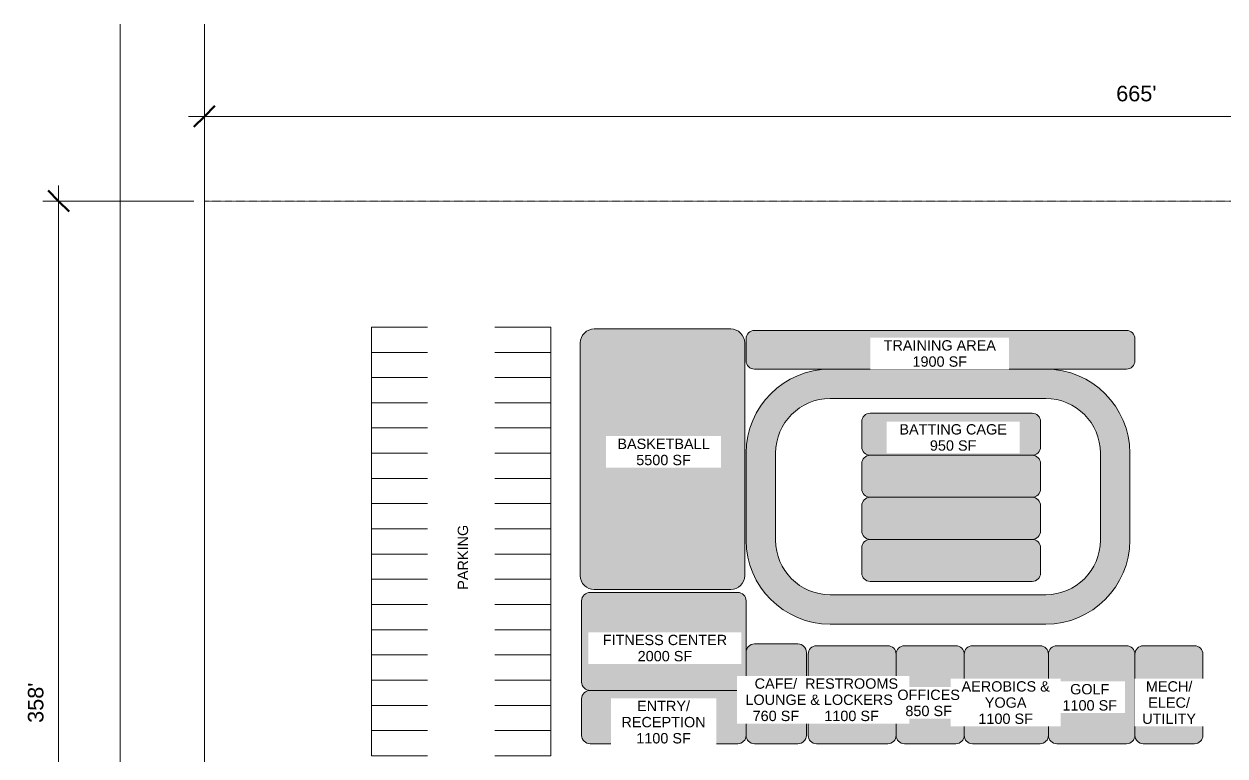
# Model space of a CAD drawing. Header units: inches. Extents: x -7427 to 42674, y -36022 to 16764.
# Drawn here: x -3704 to 1438, y -21847 to -18712 of the extents above; entities that cross this region are included whole.
import ezdxf

# ---------------------------------------------------------------- set-up
doc = ezdxf.new("R2010")
doc.units = ezdxf.units.IN
doc.header["$MEASUREMENT"] = 0
doc.linetypes.add('Hidden 1_8_', pattern=[0.1875, 0.125, -0.0625])
for name, color, linetype, lineweight in [('A-ANNO-DIMS', 211, 'Continuous', 9), ('A-ANNO-DIMS-720', 211, 'Continuous', 9), ('A-DETL-GENF', 92, 'Continuous', 9), ('A-DETL-HDLN', 90, 'Hidden 1_8_', 9), ('A-DETL-MEDM', 33, 'Continuous', 9), ('A-DETL-WIDE', 214, 'Continuous', 15), ('G-ANNO-TEXT', 231, 'Continuous', 9), ('L-SITE', 91, 'Continuous', 9)]:
    doc.layers.add(name, color=color, linetype=linetype, lineweight=lineweight)
doc.styles.add('Arial', font='arial.ttf', dxfattribs={"height": 44.258982})
doc.styles.add('Arial_2', font='arial.ttf', dxfattribs={"height": 66.388473})
doc.dimstyles.new('Linear_-_3_32__Arial', dxfattribs={"dimscale": 12, "dimtxt": 67.5, "dimasz": 7.5, "dimexe": 5.625, "dimexo": 3.75, "dimgap": 3.75, "dimtad": 1, "dimdec": 0, "dimrnd": 12, "dimzin": 1, "dimdsep": 46, "dimlunit": 4, "dimtxsty": 'Arial_2', "dimblk1": 'OBLIQUE', "dimblk2": 'OBLIQUE', "dimsah": 1, "dimcen": 0.09, "dimdle": 5.625, "dimazin": 0, "dimtfac": 1, "dimtdec": 4, "dimtix": 1, "dimtmove": 0, "dimatfit": 3, "dimfxl": 0, "dimtvp": 1, "dimfrac": 2, "dimtolj": 1, "dimtzin": 0, "dimarcsym": 0})

# ---------------------------------------------------------------- blocks, each defined once
blk = doc.blocks.new('Parking_Stall_Multiple - Parking_Stall_Multiple-251897-Level 1')
at = {"layer": 'L-SITE'}
for p, q in [((0, 1728), (0, 1836)), ((0, 1836), (240, 1836)), ((0, 1728), (240, 1728)), ((0, 1620), (0, 1728)), ((0, 1728), (240, 1728)), ((0, 1620), (240, 1620)), ((0, 1512), (0, 1620)), ((0, 1620), (240, 1620)), ((0, 1512), (240, 1512)), ((0, 1404), (0, 1512)), ((0, 1512), (240, 1512)), ((0, 1404), (240, 1404)), ((0, 1296), (0, 1404)), ((0, 1404), (240, 1404)), ((0, 1296), (240, 1296)), ((0, 1188), (0, 1296)), ((0, 1296), (240, 1296)), ((0, 1188), (240, 1188)), ((0, 1080), (0, 1188)), ((0, 1188), (240, 1188)), ((0, 1080), (240, 1080)), ((0, 972), (0, 1080)), ((0, 1080), (240, 1080)), ((0, 972), (240, 972)), ((0, 864), (0, 972)), ((0, 972), (240, 972)), ((0, 864), (240, 864)), ((0, 756), (0, 864)), ((0, 864), (240, 864)), ((0, 756), (240, 756)), ((0, 648), (0, 756)), ((0, 756), (240, 756)), ((0, 648), (240, 648)), ((0, 540), (0, 648)), ((0, 648), (240, 648)), ((0, 540), (240, 540)), ((0, 432), (0, 540)), ((0, 540), (240, 540)), ((0, 432), (240, 432)), ((0, 324), (0, 432)), ((0, 432), (240, 432)), ((0, 324), (240, 324)), ((0, 216), (0, 324)), ((0, 324), (240, 324)), ((0, 216), (240, 216)), ((0, 108), (0, 216)), ((0, 216), (240, 216)), ((0, 108), (240, 108)), ((0, 0), (0, 108)), ((0, 108), (240, 108)), ((0, 0), (240, 0))]:
    blk.add_line(p, q, dxfattribs=at)
blk = doc.blocks.new('Parking_Stall_Multiple - Parking_Stall_Multiple-251970-Level 1')
at = {"layer": 'L-SITE'}
for p, q in [((0, 0), (0, -108)), ((0, 0), (240, 0)), ((0, -108), (0, -216)), ((0, -108), (240, -108)), ((0, -108), (240, -108)), ((0, -216), (0, -324)), ((0, -216), (240, -216)), ((0, -216), (240, -216)), ((0, -324), (0, -432)), ((0, -324), (240, -324)), ((0, -324), (240, -324)), ((0, -432), (0, -540)), ((0, -432), (240, -432)), ((0, -432), (240, -432)), ((0, -540), (0, -648)), ((0, -540), (240, -540)), ((0, -540), (240, -540)), ((0, -648), (0, -756)), ((0, -648), (240, -648)), ((0, -648), (240, -648)), ((0, -756), (0, -864)), ((0, -756), (240, -756)), ((0, -756), (240, -756)), ((0, -864), (0, -972)), ((0, -864), (240, -864)), ((0, -864), (240, -864)), ((0, -972), (0, -1080)), ((0, -972), (240, -972)), ((0, -972), (240, -972)), ((0, -1080), (0, -1188)), ((0, -1080), (240, -1080)), ((0, -1080), (240, -1080)), ((0, -1188), (0, -1296)), ((0, -1188), (240, -1188)), ((0, -1188), (240, -1188)), ((0, -1296), (0, -1404)), ((0, -1296), (240, -1296)), ((0, -1296), (240, -1296)), ((0, -1404), (0, -1512)), ((0, -1404), (240, -1404)), ((0, -1404), (240, -1404)), ((0, -1512), (0, -1620)), ((0, -1512), (240, -1512)), ((0, -1512), (240, -1512)), ((0, -1620), (0, -1728)), ((0, -1620), (240, -1620)), ((0, -1620), (240, -1620)), ((0, -1728), (0, -1836)), ((0, -1728), (240, -1728)), ((0, -1728), (240, -1728)), ((0, -1836), (240, -1836))]:
    blk.add_line(p, q, dxfattribs=at)
blk = doc.blocks.new('DIMBLOCK53-Level 1')
at = {"layer": 'A-ANNO-DIMS-720'}
for p, q in [((-2931.6, -19425.1), (-2931.6, -19039.9)), ((5046.1, -19425.1), (5046.1, -19039.9)), ((-2999.1, -19107.4), (5113.6, -19107.4)), ((-2931.6, -19107.4), (-2931.6, -19425.1)), ((5046.1, -19107.4), (5046.1, -19425.1))]:
    blk.add_line(p, q, dxfattribs=at)
at = {"layer": 'A-ANNO-DIMS-720', "lineweight": 50}
for p, q in [((-2931.6, -19107.4), (-2886.6, -19062.4)), ((5046.1, -19107.4), (5091.1, -19062.4)), ((-2931.6, -19107.4), (-2976.6, -19152.4)), ((5046.1, -19107.4), (5001.1, -19152.4))]:
    blk.add_line(p, q, dxfattribs=at)
at = {"layer": 'A-ANNO-DIMS-720', "color": 0, "insert": (972.1, -18976.3), "char_height": 66.39, "width": 204.369, "attachment_point": 1, "line_spacing_factor": 0.938532, "style": 'Arial_2', "bg_fill": 3, "box_fill_scale": 1.25, "bg_fill_color": 0, "bg_fill_transparency": 0}
blk.add_mtext("665'", dxfattribs=at)
blk = doc.blocks.new('_Oblique')
at = {"color": 0, "linetype": 'ByBlock', "lineweight": -2}
blk.add_line((-0.5, -0.5), (0.5, 0.5), dxfattribs=at)
blk = doc.blocks.new('DIMBLOCK54-Level 1')
at = {"layer": 'A-ANNO-DIMS-720', "lineweight": 50}
for p, q in [((-3556, -19470.1), (-3601, -19425.1)), ((-3556, -19470.1), (-3511, -19515.1)), ((-3556, -23769.7), (-3601, -23724.7)), ((-3556, -23769.7), (-3511, -23814.7))]:
    blk.add_line(p, q, dxfattribs=at)
at = {"layer": 'A-ANNO-DIMS-720'}
for p, q in [((-3556, -19402.6), (-3556, -23837.2)), ((-2976.6, -19470.1), (-3623.5, -19470.1)), ((-3556, -19470.1), (-2976.6, -19470.1)), ((-2976.6, -23769.7), (-3623.5, -23769.7)), ((-3556, -23769.7), (-2976.6, -23769.7))]:
    blk.add_line(p, q, dxfattribs=at)
at = {"layer": 'A-ANNO-DIMS-720', "color": 0, "insert": (-3687.1, -21705), "char_height": 66.39, "width": 204.369, "attachment_point": 1, "rotation": 90, "line_spacing_factor": 0.938532, "style": 'Arial_2', "bg_fill": 3, "box_fill_scale": 1.25, "bg_fill_color": 0, "bg_fill_transparency": 0}
blk.add_mtext("358'", dxfattribs=at)

msp = doc.modelspace()

# ---------------------------------------------------------------- hatches: boundary and pattern name
at = {"layer": 'A-DETL-GENF'}
for color, points in [(253, [(-1262.3, -21134), (-673, -21133.8), (-667.8, -21133.1), (-662.2, -21131.8), (-657.7, -21130.4), (-652.8, -21128.4), (-648.2, -21126), (-643.8, -21123.1), (-639.6, -21120), (-635.8, -21116.4), (-632.2, -21112.6), (-629, -21108.4), (-626.2, -21104), (-623.8, -21099.4), (-621.8, -21094.5), (-620.2, -21089.5), (-619.1, -21084.4), (-618.4, -21079.2), (-618.2, -21074), (-618.4, -20072.4), (-619.1, -20067.2), (-620.2, -20062.1), (-621.8, -20057.1), (-623.8, -20052.3), (-626.2, -20047.6), (-629, -20043.2), (-632.2, -20039.1), (-635.8, -20035.2), (-639.6, -20031.7), (-643.8, -20028.5), (-648.2, -20025.7), (-652.8, -20023.3), (-657.7, -20021.3), (-662.7, -20019.7), (-667.8, -20018.5), (-673, -20017.9), (-678.2, -20017.6), (-1267.5, -20017.9), (-1272.7, -20018.5), (-1277.8, -20019.7), (-1282.8, -20021.3), (-1287.7, -20023.3), (-1292.3, -20025.7), (-1296.7, -20028.5), (-1300.9, -20031.7), (-1304.7, -20035.2), (-1309.3, -20040.4), (-1311.5, -20043.2), (-1314.3, -20047.6), (-1316.7, -20052.3), (-1318.7, -20057.1), (-1320.3, -20062.1), (-1321.4, -20067.2), (-1322.1, -20072.4), (-1322.3, -20077.6), (-1322.1, -21079.2), (-1321.4, -21084.4), (-1320.3, -21089.5), (-1318.7, -21094.5), (-1316.7, -21099.4), (-1314.3, -21104), (-1309.3, -21111.3), (-1308.3, -21112.6), (-1304.7, -21116.4), (-1300.9, -21120), (-1296.7, -21123.1), (-1292.3, -21126), (-1287.7, -21128.4), (-1282.8, -21130.4), (-1277.8, -21131.9), (-1272.7, -21133.1), (-1267.5, -21133.8)]), (253, [(1016.3, -20189.8), (1020.3, -20189.6), (1024.3, -20188.9), (1028.2, -20187.8), (1031.9, -20186.3), (1035.4, -20184.3), (1038.7, -20182), (1041.7, -20179.3), (1044.4, -20176.3), (1046.8, -20173), (1048.7, -20169.4), (1050.3, -20165.7), (1051.4, -20161.8), (1052.1, -20157.9), (1052.3, -20153.8), (1052.1, -20055.8), (1051.4, -20051.8), (1050.3, -20047.9), (1048.7, -20044.2), (1046.8, -20040.7), (1044.4, -20037.4), (1041.7, -20034.4), (1038.7, -20031.7), (1035.4, -20029.3), (1031.9, -20027.4), (1028.2, -20025.8), (1024.3, -20024.7), (1020.3, -20024), (1016.3, -20023.8), (-580.2, -20024), (-584.2, -20024.7), (-588.1, -20025.8), (-591.8, -20027.4), (-595.4, -20029.3), (-598.7, -20031.7), (-601.7, -20034.4), (-604.4, -20037.4), (-606.7, -20040.7), (-608.7, -20044.2), (-610.2, -20047.9), (-611.3, -20051.8), (-612, -20055.8), (-612.2, -20059.8), (-612, -20157.9), (-611.3, -20161.8), (-610.2, -20165.7), (-608.7, -20169.4), (-606.7, -20173), (-604.4, -20176.3), (-601.7, -20179.3), (-598.7, -20182), (-595.4, -20184.3), (-591.8, -20186.3), (-588.1, -20187.8), (-584.2, -20188.9), (-580.2, -20189.6), (-576.2, -20189.8), (847.8, -20189.8)]), (253, [(612.5, -20558.7), (616.6, -20558.5), (620.5, -20557.8), (624.4, -20556.7), (628.2, -20555.2), (632.1, -20553), (635, -20550.9), (638.5, -20547.6), (640.7, -20545.2), (643, -20541.9), (645, -20538.4), (646.5, -20534.6), (647.6, -20530.8), (648.3, -20526.8), (648.5, -20522.7), (648.3, -20410.6), (647.6, -20406.6), (646.5, -20402.8), (645, -20399), (643, -20395.5), (640.7, -20392.2), (638, -20389.2), (635, -20386.5), (631.7, -20384.2), (628.2, -20382.2), (624.4, -20380.7), (620.5, -20379.6), (616.6, -20378.9), (612.5, -20378.7), (-85.3, -20378.9), (-89.3, -20379.6), (-93.1, -20380.7), (-96.9, -20382.2), (-100.4, -20384.2), (-103.7, -20386.5), (-106.7, -20389.2), (-109.4, -20392.2), (-111.7, -20395.5), (-113.7, -20399), (-115.2, -20402.8), (-116.3, -20406.6), (-117, -20410.6), (-117.2, -20414.7), (-117, -20526.8), (-116.3, -20530.8), (-115.2, -20534.6), (-113.7, -20538.4), (-111.7, -20541.9), (-109.4, -20545.2), (-106.7, -20548.2), (-103.7, -20550.9), (-100.4, -20553.2), (-96.9, -20555.2), (-93.1, -20556.7), (-89.3, -20557.8), (-85.3, -20558.5), (-81.2, -20558.7), (416.4, -20558.7)]), (253, [(416.4, -20738.8), (616.6, -20738.6), (620.5, -20737.9), (624.4, -20736.8), (628.2, -20735.3), (632.1, -20733), (635, -20731), (638, -20728.3), (640.7, -20725.3), (643, -20722), (645, -20718.5), (646.5, -20714.7), (647.6, -20710.8), (648.3, -20706.9), (648.5, -20702.8), (648.3, -20590.7), (647.6, -20586.7), (646.5, -20582.9), (645, -20579.1), (643, -20575.6), (640.7, -20572.3), (638, -20569.3), (635, -20566.6), (631.7, -20564.3), (628.2, -20562.3), (624.4, -20560.8), (620.5, -20559.6), (616.6, -20559), (612.5, -20558.7), (-85.3, -20559), (-89.3, -20559.6), (-93.1, -20560.8), (-96.9, -20562.3), (-100.4, -20564.3), (-103.7, -20566.6), (-106.7, -20569.3), (-109.4, -20572.3), (-111.7, -20575.6), (-113.7, -20579.1), (-115.2, -20582.9), (-116.3, -20586.7), (-117, -20590.7), (-117.2, -20594.7), (-117, -20706.9), (-116.3, -20710.8), (-115.2, -20714.7), (-113.7, -20718.5), (-111.7, -20722), (-109.4, -20725.3), (-106.7, -20728.3), (-103.7, -20731), (-100.4, -20733.3), (-96.9, -20735.3), (-93.1, -20736.8), (-89.3, -20737.9), (-85.3, -20738.6), (-81.2, -20738.8), (-15, -20738.8)]), (253, [(416.4, -20918.9), (616.6, -20918.7), (620.5, -20918), (624.4, -20916.9), (628.2, -20915.4), (631.7, -20913.4), (635, -20911.1), (638, -20908.4), (640.7, -20905.4), (643, -20902.1), (645, -20898.5), (646.5, -20894.8), (647.6, -20890.9), (648.3, -20886.9), (648.5, -20882.9), (648.3, -20770.8), (647.6, -20766.8), (646.5, -20762.9), (645, -20759.2), (643, -20755.7), (640.7, -20752.4), (638, -20749.4), (635, -20746.7), (631.7, -20744.3), (628.2, -20742.4), (624.4, -20740.9), (620.5, -20739.7), (616.6, -20739.1), (612.5, -20738.8), (-85.3, -20739.1), (-89.3, -20739.7), (-93.1, -20740.9), (-96.9, -20742.4), (-100.4, -20744.3), (-103.7, -20746.7), (-106.7, -20749.4), (-109.4, -20752.4), (-111.7, -20755.7), (-113.7, -20759.2), (-115.2, -20762.9), (-116.3, -20766.8), (-117, -20770.8), (-117.2, -20774.8), (-117, -20886.9), (-116.3, -20890.9), (-115.2, -20894.8), (-113.7, -20898.5), (-111.7, -20902.1), (-109.4, -20905.4), (-106.7, -20908.4), (-103.7, -20911.1), (-100.4, -20913.4), (-96.9, -20915.4), (-93.1, -20916.9), (-89.3, -20918), (-85.3, -20918.7), (-81.2, -20918.9), (-15, -20918.9)]), (253, [(416.4, -21099), (616.6, -21098.8), (620.5, -21098.1), (624.4, -21097), (628.2, -21095.4), (632.1, -21093.2), (635, -21091.1), (638, -21088.5), (640.7, -21085.4), (643, -21082.2), (645, -21078.6), (646.5, -21074.9), (647.6, -21071), (648.3, -21067), (648.5, -21063), (648.3, -20950.9), (647.6, -20946.9), (646.5, -20943), (645, -20939.3), (643, -20935.8), (640.7, -20932.5), (638, -20929.5), (635, -20926.8), (631.7, -20924.4), (628.2, -20922.5), (624.4, -20920.9), (620.5, -20919.8), (616.6, -20919.1), (612.5, -20918.9), (-85.3, -20919.1), (-89.3, -20919.8), (-93.1, -20920.9), (-96.9, -20922.5), (-100.4, -20924.4), (-103.7, -20926.8), (-106.7, -20929.5), (-109.4, -20932.5), (-111.7, -20935.8), (-113.7, -20939.3), (-115.2, -20943), (-116.3, -20946.9), (-117, -20950.9), (-117.2, -20954.9), (-117, -21067), (-116.3, -21071), (-115.2, -21074.9), (-113.7, -21078.6), (-111.7, -21082.2), (-109.4, -21085.4), (-106.7, -21088.5), (-103.7, -21091.1), (-100.4, -21093.5), (-96.9, -21095.4), (-93.1, -21097), (-89.3, -21098.1), (-85.3, -21098.8), (-81.2, -21099), (-15, -21099)]), (253, [(-877.9, -21566.1), (-644.2, -21565.8), (-640.2, -21565.2), (-636.3, -21564.1), (-632.6, -21562.5), (-629.1, -21560.6), (-625.8, -21558.2), (-622.8, -21555.5), (-620.1, -21552.5), (-617.7, -21549.2), (-615.8, -21545.7), (-614.2, -21542), (-613.1, -21538.1), (-612.4, -21534.1), (-612.2, -21530.1), (-612.4, -21177.9), (-613.1, -21173.9), (-614.2, -21170.1), (-615.8, -21166.3), (-617.7, -21162.8), (-620.1, -21159.5), (-622.8, -21156.5), (-625.8, -21153.8), (-629.1, -21151.5), (-632.6, -21149.5), (-636.3, -21148), (-640.2, -21146.8), (-644.2, -21146.2), (-648.2, -21145.9), (-1284.4, -21146.2), (-1288.4, -21146.8), (-1292.2, -21148), (-1296, -21149.5), (-1299.5, -21151.5), (-1302.8, -21153.8), (-1305.8, -21156.5), (-1309.3, -21160.6), (-1310.8, -21162.8), (-1312.8, -21166.3), (-1314.3, -21170.1), (-1315.4, -21173.9), (-1316.1, -21177.9), (-1316.3, -21181.9), (-1316.1, -21534.1), (-1315.4, -21538.1), (-1314.3, -21542), (-1312.8, -21545.7), (-1309.3, -21551.4), (-1308.5, -21552.5), (-1305.8, -21555.5), (-1302.8, -21558.2), (-1299.5, -21560.6), (-1296, -21562.5), (-1292.2, -21564.1), (-1288.4, -21565.2), (-1284.4, -21565.8), (-1280.3, -21566.1)]), (153, [(-390.2, -21794.5), (-386.2, -21794.3), (-382.2, -21793.6), (-378.3, -21792.5), (-374.6, -21790.9), (-371.1, -21789), (-367.8, -21786.6), (-364.8, -21783.9), (-362.1, -21780.9), (-359.7, -21777.6), (-357.8, -21774.1), (-356.2, -21770.4), (-355.1, -21766.5), (-354.4, -21762.5), (-354.2, -21758.5), (-354.4, -21399), (-355.1, -21395), (-356.2, -21391.2), (-357.8, -21387.4), (-359.7, -21383.9), (-362.1, -21380.6), (-364.8, -21377.6), (-367.8, -21374.9), (-371.1, -21372.6), (-374.6, -21370.6), (-378.3, -21369.1), (-382.2, -21368), (-386.2, -21367.3), (-390.2, -21367), (-580.2, -21367.3), (-584.2, -21368), (-588.1, -21369.1), (-591.8, -21370.6), (-595.4, -21372.6), (-598.7, -21374.9), (-601.7, -21377.6), (-604.4, -21380.6), (-606.7, -21383.9), (-608.7, -21387.4), (-610.2, -21391.2), (-611.3, -21395), (-612, -21399), (-612.2, -21403), (-612, -21762.5), (-611.3, -21766.5), (-610.2, -21770.4), (-608.7, -21774.1), (-606.7, -21777.6), (-604.4, -21780.9), (-601.7, -21783.9), (-598.7, -21786.6), (-595.4, -21789), (-591.8, -21790.9), (-588.1, -21792.5), (-584.2, -21793.6), (-580.2, -21794.3), (-576.2, -21794.5), (-446.5, -21794.5)]), (31, [(-6, -21794.5), (-1.9, -21794.3), (2, -21793.6), (5.9, -21792.5), (9.6, -21790.9), (13.2, -21789), (16.5, -21786.6), (19.5, -21783.9), (22.2, -21780.9), (24.5, -21777.6), (26.5, -21774.1), (28, -21770.4), (29.1, -21766.5), (29.8, -21762.5), (30, -21758.5), (29.8, -21406.3), (29.1, -21402.3), (28, -21398.5), (26.5, -21394.7), (24.5, -21391.2), (22.2, -21387.9), (19.5, -21384.9), (16.5, -21382.2), (13.2, -21379.9), (9.6, -21377.9), (5.9, -21376.4), (2, -21375.3), (-1.9, -21374.6), (-6, -21374.4), (-314.6, -21374.6), (-318.6, -21375.3), (-322.5, -21376.4), (-326.2, -21377.9), (-329.7, -21379.9), (-333, -21382.2), (-336, -21384.9), (-338.7, -21387.9), (-341.1, -21391.2), (-343, -21394.7), (-344.6, -21398.5), (-345.7, -21402.3), (-346.3, -21406.3), (-346.6, -21410.4), (-346.3, -21762.5), (-345.7, -21766.5), (-344.6, -21770.4), (-343, -21774.1), (-341.1, -21777.6), (-338.7, -21780.9), (-336, -21783.9), (-333, -21786.6), (-329.7, -21789), (-326.2, -21790.9), (-322.5, -21792.5), (-318.6, -21793.6), (-314.6, -21794.3), (-310.6, -21794.5), (-15, -21794.5)]), (253, [(66, -21794.5), (289.4, -21794.3), (293.4, -21793.6), (297.2, -21792.5), (301, -21790.9), (304.5, -21789), (307.8, -21786.6), (310.8, -21783.9), (313.5, -21780.9), (315.8, -21777.6), (317.8, -21774.1), (319.3, -21770.4), (320.4, -21766.5), (321.1, -21762.5), (321.3, -21758.5), (321.1, -21406.3), (320.4, -21402.3), (319.3, -21398.5), (317.8, -21394.7), (315.8, -21391.2), (313.5, -21387.9), (310.8, -21384.9), (307.8, -21382.2), (304.5, -21379.9), (301, -21377.9), (297.2, -21376.4), (293.4, -21375.3), (289.4, -21374.6), (285.3, -21374.4), (62, -21374.6), (58, -21375.3), (54.1, -21376.4), (50.4, -21377.9), (46.9, -21379.9), (43.6, -21382.2), (40.6, -21384.9), (37.9, -21387.9), (35.5, -21391.2), (33.6, -21394.7), (32, -21398.5), (30.9, -21402.3), (30.3, -21406.3), (30, -21410.4), (30.3, -21762.5), (30.9, -21766.5), (32, -21770.4), (33.6, -21774.1), (35.5, -21777.6), (37.9, -21780.9), (40.6, -21783.9), (43.6, -21786.6), (46.9, -21789), (50.4, -21790.9), (54.1, -21792.5), (58, -21793.6), (62, -21794.3)]), (253, [(646.1, -21794.5), (650.1, -21794.3), (654.1, -21793.6), (658, -21792.5), (661.7, -21790.9), (665.2, -21789), (668.5, -21786.6), (671.5, -21783.9), (674.2, -21780.9), (676.6, -21777.6), (678.5, -21774.1), (680.1, -21770.4), (681.2, -21766.5), (681.9, -21762.5), (682.1, -21758.5), (681.9, -21406.3), (681.2, -21402.3), (680.1, -21398.5), (678.5, -21394.7), (676.6, -21391.2), (674.2, -21387.9), (671.5, -21384.9), (668.5, -21382.2), (665.2, -21379.9), (661.7, -21377.9), (658, -21376.4), (654.1, -21375.3), (650.1, -21374.6), (646.1, -21374.4), (353.3, -21374.6), (349.3, -21375.3), (345.5, -21376.4), (341.7, -21377.9), (338.2, -21379.9), (334.9, -21382.2), (331.9, -21384.9), (329.2, -21387.9), (326.9, -21391.2), (324.9, -21394.7), (323.4, -21398.5), (322.2, -21402.3), (321.6, -21406.3), (321.3, -21410.4), (321.6, -21762.5), (322.2, -21766.5), (323.4, -21770.4), (324.9, -21774.1), (326.9, -21777.6), (329.2, -21780.9), (331.9, -21783.9), (334.9, -21786.6), (338.2, -21789), (341.7, -21790.9), (345.5, -21792.5), (349.3, -21793.6), (353.3, -21794.3), (357.3, -21794.5), (416.4, -21794.5)]), (253, [(1016.3, -21794.5), (1020.3, -21794.3), (1024.3, -21793.6), (1028.2, -21792.5), (1031.9, -21790.9), (1035.4, -21789), (1038.7, -21786.6), (1041.7, -21783.9), (1044.4, -21780.9), (1046.8, -21777.6), (1048.7, -21774.1), (1050.3, -21770.4), (1051.4, -21766.5), (1052.1, -21762.5), (1052.3, -21758.5), (1052.1, -21406.3), (1051.4, -21402.3), (1050.3, -21398.5), (1048.7, -21394.7), (1046.8, -21391.2), (1044.4, -21387.9), (1041.7, -21384.9), (1038.7, -21382.2), (1035.4, -21379.9), (1031.9, -21377.9), (1028.2, -21376.4), (1024.3, -21375.3), (1020.3, -21374.6), (1016.3, -21374.4), (714.1, -21374.6), (710.1, -21375.3), (706.2, -21376.4), (702.5, -21377.9), (698.9, -21379.9), (695.6, -21382.2), (692.6, -21384.9), (689.9, -21387.9), (687.6, -21391.2), (685.7, -21394.7), (684.1, -21398.5), (683, -21402.3), (682.3, -21406.3), (682.1, -21410.4), (682.3, -21762.5), (683, -21766.5), (684.1, -21770.4), (685.7, -21774.1), (687.6, -21777.6), (689.9, -21780.9), (692.6, -21783.9), (695.6, -21786.6), (698.9, -21789), (702.5, -21790.9), (706.2, -21792.5), (710.1, -21793.6), (714.1, -21794.3), (718.1, -21794.5), (847.8, -21794.5)]), (8, [(1088.3, -21794.5), (1311.6, -21794.3), (1315.6, -21793.6), (1319.5, -21792.5), (1323.2, -21790.9), (1326.8, -21789), (1330.1, -21786.6), (1333.1, -21783.9), (1335.8, -21780.9), (1338.1, -21777.6), (1340, -21774.1), (1341.6, -21770.4), (1342.7, -21766.5), (1343.4, -21762.5), (1343.6, -21758.5), (1343.4, -21406.3), (1342.7, -21402.3), (1341.6, -21398.5), (1340, -21394.7), (1338.1, -21391.2), (1335.8, -21387.9), (1333.1, -21384.9), (1330.1, -21382.2), (1326.8, -21379.9), (1323.2, -21377.9), (1319.5, -21376.4), (1315.6, -21375.3), (1311.6, -21374.6), (1307.6, -21374.4), (1084.3, -21374.6), (1080.3, -21375.3), (1076.4, -21376.4), (1072.7, -21377.9), (1069.1, -21379.9), (1065.8, -21382.2), (1062.8, -21384.9), (1060.1, -21387.9), (1057.8, -21391.2), (1055.9, -21394.7), (1054.3, -21398.5), (1053.2, -21402.3), (1052.5, -21406.3), (1052.3, -21410.4), (1052.5, -21762.5), (1053.2, -21766.5), (1054.3, -21770.4), (1055.9, -21774.1), (1057.8, -21777.6), (1060.1, -21780.9), (1063.5, -21784.5), (1065.8, -21786.6), (1069.1, -21789), (1072.7, -21790.9), (1076.4, -21792.5), (1080.3, -21793.6), (1084.3, -21794.3)]), (153, [(-648.2, -21794.5), (-644.2, -21794.3), (-640.2, -21793.6), (-636.3, -21792.5), (-632.6, -21790.9), (-629.1, -21789), (-625.8, -21786.6), (-622.8, -21783.9), (-620.1, -21780.9), (-617.7, -21777.6), (-615.8, -21774.1), (-614.2, -21770.4), (-613.1, -21766.5), (-612.4, -21762.5), (-612.2, -21758.5), (-612.4, -21598), (-613.1, -21594.1), (-614.2, -21590.2), (-615.8, -21586.5), (-617.7, -21582.9), (-620.1, -21579.6), (-622.8, -21576.6), (-625.8, -21573.9), (-629.1, -21571.6), (-632.6, -21569.6), (-636.3, -21568.1), (-640.2, -21567), (-644.2, -21566.3), (-648.2, -21566.1), (-1284.4, -21566.3), (-1288.4, -21567), (-1292.2, -21568.1), (-1296, -21569.6), (-1299.5, -21571.6), (-1302.8, -21573.9), (-1305.8, -21576.6), (-1309.3, -21580.7), (-1310.8, -21582.9), (-1312.8, -21586.5), (-1314.3, -21590.2), (-1315.4, -21594.1), (-1316.1, -21598), (-1316.3, -21602.1), (-1316.1, -21762.5), (-1315.4, -21766.5), (-1314.3, -21770.4), (-1312.8, -21774.1), (-1309.3, -21779.8), (-1308.5, -21780.9), (-1305.8, -21783.9), (-1302.8, -21786.6), (-1299.5, -21789), (-1296, -21790.9), (-1292.2, -21792.5), (-1288.4, -21793.6), (-1284.4, -21794.3), (-1280.3, -21794.5), (-877.9, -21794.5)])]:
    msp.add_hatch(color=color, dxfattribs=at).paths.add_polyline_path(points, flags=0)
h = msp.add_hatch(color=253, dxfattribs=at)
h.paths.add_polyline_path([(670.3, -21282.1), (683.5, -21281.8), (696.6, -21281.1), (709.7, -21279.9), (722.7, -21278.2), (735.7, -21276.1), (748.6, -21273.5), (761.4, -21270.4), (774, -21266.8), (786.6, -21262.8), (798.9, -21258.3), (811.1, -21253.4), (823.1, -21248), (834.9, -21242.2), (847.8, -21235.3), (859, -21228.6), (868.9, -21222.3), (879.8, -21214.9), (890.3, -21207), (900.6, -21198.8), (910.5, -21190.2), (920.2, -21181.2), (929.5, -21171.9), (938.4, -21162.3), (947, -21152.4), (955.3, -21142.1), (963.1, -21131.5), (970.6, -21120.7), (977.6, -21109.6), (984.3, -21098.3), (990.5, -21086.7), (996.3, -21074.9), (1001.6, -21062.9), (1006.6, -21050.7), (1011, -21038.3), (1015, -21025.8), (1018.6, -21013.1), (1021.7, -21000.3), (1024.3, -20987.5), (1026.5, -20974.5), (1028.2, -20961.4), (1029.4, -20948.4), (1030.1, -20935.2), (1030.3, -20922.1), (1030.1, -20536.7), (1029.4, -20523.5), (1028.2, -20510.5), (1026.5, -20497.4), (1024.3, -20484.4), (1021.7, -20471.6), (1018.6, -20458.8), (1015, -20446.1), (1011, -20433.6), (1006.6, -20421.2), (1001.6, -20409), (996.3, -20397), (990.5, -20385.2), (984.3, -20373.6), (977.6, -20362.3), (970.6, -20351.2), (963.1, -20340.4), (955.3, -20329.8), (947, -20319.5), (938.4, -20309.6), (929.5, -20300), (920.2, -20290.7), (910.5, -20281.7), (900.6, -20273.1), (890.3, -20264.9), (879.8, -20257), (868.9, -20249.6), (857.9, -20242.5), (846.5, -20235.9), (834.9, -20229.7), (823.1, -20223.9), (811.1, -20218.5), (798.9, -20213.6), (786.6, -20209.1), (774, -20205.1), (761.4, -20201.5), (748.6, -20198.4), (735.7, -20195.8), (722.7, -20193.7), (709.7, -20192), (696.6, -20190.8), (683.5, -20190.1), (670.3, -20189.8), (-265.4, -20190.1), (-278.5, -20190.8), (-291.6, -20192), (-304.6, -20193.7), (-317.6, -20195.8), (-330.5, -20198.4), (-343.3, -20201.5), (-355.9, -20205.1), (-368.5, -20209.1), (-380.8, -20213.6), (-393, -20218.5), (-405, -20223.9), (-416.8, -20229.7), (-428.4, -20235.9), (-446.5, -20246.8), (-450.9, -20249.6), (-461.7, -20257), (-472.2, -20264.9), (-482.5, -20273.1), (-492.5, -20281.7), (-502.1, -20290.7), (-511.4, -20300), (-520.3, -20309.6), (-529.8, -20320.6), (-537.2, -20329.8), (-545, -20340.4), (-552.5, -20351.2), (-559.5, -20362.3), (-566.2, -20373.6), (-572.4, -20385.2), (-578.2, -20397), (-583.5, -20409), (-588.5, -20421.2), (-592.9, -20433.6), (-597, -20446.1), (-600.5, -20458.8), (-603.6, -20471.6), (-606.2, -20484.4), (-608.4, -20497.4), (-610.1, -20510.5), (-611.3, -20523.5), (-612, -20536.7), (-612.2, -20549.8), (-612, -20935.2), (-611.3, -20948.4), (-610.1, -20961.4), (-608.4, -20974.5), (-606.2, -20987.5), (-603.3, -21001.6), (-600.5, -21013.1), (-597, -21025.8), (-592.9, -21038.3), (-588.5, -21050.7), (-583.5, -21062.9), (-578.2, -21074.9), (-572.4, -21086.7), (-566.2, -21098.3), (-559.5, -21109.6), (-552.5, -21120.7), (-545, -21131.5), (-537.2, -21142.1), (-528.9, -21152.4), (-520.3, -21162.3), (-511.4, -21171.9), (-502.1, -21181.2), (-492.5, -21190.2), (-482.5, -21198.8), (-472.2, -21207), (-461.7, -21214.9), (-446.5, -21225.1), (-439.8, -21229.4), (-428.4, -21236), (-416.8, -21242.2), (-405, -21248), (-393, -21253.4), (-380.8, -21258.3), (-368.5, -21262.8), (-355.9, -21266.8), (-343.3, -21270.4), (-330.5, -21273.5), (-317.6, -21276.1), (-304.6, -21278.2), (-291.6, -21279.9), (-278.5, -21281.1), (-265.4, -21281.8), (-252.2, -21282.1), (632.1, -21282.1)], flags=0)
h.paths.add_polyline_path([(416.4, -21156.1), (-263, -21155.8), (-273.8, -21155.1), (-284.5, -21153.8), (-295.2, -21152.1), (-305.8, -21149.9), (-316.3, -21147.1), (-326.6, -21143.9), (-336.7, -21140.3), (-346.7, -21136.1), (-356.5, -21131.5), (-366.1, -21126.5), (-375.4, -21121), (-384.5, -21115.1), (-393.2, -21108.8), (-401.7, -21102.1), (-409.9, -21095), (-417.7, -21087.5), (-425.1, -21079.7), (-432.2, -21071.6), (-439, -21063.1), (-446.5, -21052.5), (-451.2, -21045.3), (-456.6, -21035.9), (-461.7, -21026.4), (-466.3, -21016.6), (-472.2, -21001.6), (-474.1, -20996.4), (-477.3, -20986.1), (-480, -20975.6), (-482.2, -20965.1), (-484, -20954.4), (-485.2, -20943.7), (-486, -20932.9), (-486.2, -20922.1), (-486, -20539), (-485.2, -20528.2), (-484, -20517.5), (-482.2, -20506.8), (-480, -20496.3), (-477.3, -20485.8), (-474.1, -20475.5), (-470.4, -20465.3), (-466.3, -20455.3), (-461.7, -20445.5), (-456.6, -20436), (-451.2, -20426.6), (-445.3, -20417.6), (-439, -20408.8), (-432.2, -20400.3), (-425.1, -20392.2), (-417.7, -20384.4), (-409.9, -20376.9), (-401.7, -20369.8), (-393.2, -20363.1), (-384.5, -20356.8), (-375.4, -20350.9), (-366.1, -20345.4), (-356.5, -20340.4), (-346.7, -20335.8), (-336.7, -20331.6), (-326.6, -20328), (-316.3, -20324.8), (-299, -20320.6), (-295.2, -20319.8), (-284.5, -20318.1), (-273.8, -20316.8), (-263, -20316.1), (-252.2, -20315.8), (681.1, -20316.1), (691.9, -20316.8), (702.6, -20318.1), (717.1, -20320.6), (723.9, -20322), (734.4, -20324.8), (744.7, -20328), (754.8, -20331.6), (764.8, -20335.8), (774.6, -20340.4), (784.2, -20345.4), (793.5, -20350.9), (802.6, -20356.8), (811.3, -20363.1), (819.8, -20369.8), (828, -20376.9), (835.8, -20384.4), (847.8, -20397.4), (850.3, -20400.3), (857, -20408.8), (863.4, -20417.6), (869.3, -20426.6), (874.7, -20436), (879.8, -20445.5), (884.4, -20455.3), (888.5, -20465.3), (892.2, -20475.5), (895.4, -20485.8), (898.1, -20496.3), (900.3, -20506.8), (902.1, -20517.5), (903.3, -20528.2), (904.1, -20539), (904.3, -20549.8), (904.1, -20932.9), (903.3, -20943.7), (902.1, -20954.4), (900.3, -20965.1), (898.1, -20975.6), (895.4, -20986.1), (890.3, -21001.6), (888.5, -21006.6), (884.4, -21016.6), (879.8, -21026.4), (874.7, -21035.9), (869.3, -21045.3), (863.4, -21054.3), (857, -21063.1), (847.8, -21074.5), (843.2, -21079.7), (835.8, -21087.5), (828, -21095), (819.8, -21102.1), (811.3, -21108.8), (802.6, -21115.1), (793.5, -21121), (784.2, -21126.5), (774.6, -21131.5), (764.8, -21136.1), (754.8, -21140.3), (744.7, -21143.9), (734.4, -21147.1), (723.9, -21149.9), (713.3, -21152.1), (702.6, -21153.8), (691.9, -21155.1), (681.1, -21155.8), (670.3, -21156.1), (632.1, -21156.1)], flags=0)

# ---------------------------------------------------------------- linework, layer by layer
at = {"layer": 'A-DETL-HDLN'}
msp.add_line((-2931.6, -19470.1), (5046.1, -19470.1), dxfattribs=at)
at = {"layer": 'A-DETL-MEDM'}
for p, q in [((-3291.6, -26421.8), (-3291.6, -18711.6)), ((-2931.6, -26421.8), (-2931.6, -18711.6))]:
    msp.add_line(p, q, dxfattribs=at)
at = {"layer": 'A-DETL-WIDE'}
for p, q in [((-678.2, -20017.6), (-1262.3, -20017.6)), ((1016.3, -20023.8), (-576.2, -20023.8)), ((-1322.3, -20077.6), (-1322.3, -21074)), ((-618.2, -21074), (-618.2, -20077.6)), ((-612.2, -20059.8), (-612.2, -20153.8)), ((1052.3, -20153.8), (1052.3, -20059.8)), ((-576.2, -20189.8), (1016.3, -20189.8)), ((-252.2, -20315.8), (670.3, -20315.8)), ((612.5, -20378.7), (-81.2, -20378.7)), ((-117.2, -20414.7), (-117.2, -20522.7)), ((648.5, -20522.7), (648.5, -20414.7)), ((-612.2, -20549.8), (-612.2, -20922.1)), ((-486.2, -20922.1), (-486.2, -20549.8)), ((612.5, -20558.7), (-81.2, -20558.7)), ((904.3, -20549.8), (904.3, -20922.1)), ((1030.3, -20922.1), (1030.3, -20549.8)), ((-117.2, -20594.7), (-117.2, -20702.8)), ((648.5, -20702.8), (648.5, -20594.7)), ((612.5, -20738.8), (-81.2, -20738.8)), ((-117.2, -20774.8), (-117.2, -20882.9)), ((648.5, -20882.9), (648.5, -20774.8)), ((612.5, -20918.9), (-81.2, -20918.9)), ((-117.2, -20954.9), (-117.2, -21063)), ((648.5, -21063), (648.5, -20954.9)), ((-81.2, -21099), (612.5, -21099)), ((-1316.3, -21181.9), (-1316.3, -21530.1)), ((-648.2, -21145.9), (-1280.3, -21145.9)), ((-1262.3, -21134), (-678.2, -21134)), ((-612.2, -21403), (-612.2, -21181.9)), ((670.3, -21156.1), (-252.2, -21156.1)), ((-252.2, -21282.1), (670.3, -21282.1)), ((-390.2, -21367), (-576.2, -21367)), ((-6, -21374.4), (-310.6, -21374.4)), ((285.3, -21374.4), (66, -21374.4)), ((646.1, -21374.4), (357.3, -21374.4)), ((1016.3, -21374.4), (718.1, -21374.4)), ((1307.6, -21374.4), (1088.3, -21374.4)), ((-612.2, -21403), (-612.2, -21758.5)), ((-354.2, -21758.5), (-354.2, -21403)), ((-346.6, -21410.4), (-346.6, -21758.5)), ((30, -21410.4), (30, -21758.5)), ((321.3, -21410.4), (321.3, -21758.5)), ((682.1, -21410.4), (682.1, -21758.5)), ((1052.3, -21410.4), (1052.3, -21758.5)), ((1343.6, -21758.5), (1343.6, -21410.4)), ((-648.2, -21566.1), (-1280.3, -21566.1)), ((-1316.3, -21602.1), (-1316.3, -21758.5)), ((-1280.3, -21794.5), (-648.2, -21794.5)), ((-576.2, -21794.5), (-390.2, -21794.5)), ((-310.6, -21794.5), (-6, -21794.5)), ((66, -21794.5), (285.3, -21794.5)), ((357.3, -21794.5), (646.1, -21794.5)), ((718.1, -21794.5), (1016.3, -21794.5)), ((1088.3, -21794.5), (1307.6, -21794.5))]:
    msp.add_line(p, q, dxfattribs=at)
for centre, radius, start, end in [((-1262.3, -20077.6), 60, 90, 180), ((-678.2, -20077.6), 60, 360, 90), ((-576.2, -20059.8), 36, 90, 180), ((1016.3, -20059.8), 36, 0, 90), ((-576.2, -20153.8), 36, 180, 270), ((1016.3, -20153.8), 36, 270, 0), ((-252.2, -20549.8), 360, 90, 180), ((670.3, -20549.8), 360, 360, 90), ((-252.2, -20549.8), 234, 90, 180), ((670.3, -20549.8), 234, 0, 90), ((-81.2, -20414.7), 36, 90, 180), ((612.5, -20414.7), 36, 360, 90), ((-81.2, -20522.7), 36, 180, 270), ((-81.2, -20594.7), 36, 90, 180), ((612.5, -20522.7), 36, 270, 0), ((612.5, -20594.7), 36, 0, 90), ((-81.2, -20702.8), 36, 180, 270), ((612.5, -20702.8), 36, 270, 0), ((-81.2, -20774.8), 36, 90, 180), ((612.5, -20774.8), 36, 360, 90), ((-252.2, -20922.1), 360, 180, 270), ((-252.2, -20922.1), 234, 180, 270), ((-81.2, -20882.9), 36, 180, 270), ((-81.2, -20954.9), 36, 90, 180), ((612.5, -20882.9), 36, 270, 0), ((612.5, -20954.9), 36, 360, 90), ((670.3, -20922.1), 360, 270, 360), ((670.3, -20922.1), 234, 270, 0), ((-1262.3, -21074), 60, 180, 270), ((-678.2, -21074), 60, 270, 0), ((-81.2, -21063), 36, 180, 270), ((612.5, -21063), 36, 270, 0), ((-1280.3, -21181.9), 36, 90, 180), ((-648.2, -21181.9), 36, 0, 90), ((-576.2, -21403), 36, 90, 180), ((-390.2, -21403), 36, 360, 90), ((-310.6, -21410.4), 36, 90, 180), ((-6, -21410.4), 36, 360, 90), ((66, -21410.4), 36, 90, 180), ((285.3, -21410.4), 36, 360, 90), ((357.3, -21410.4), 36, 90, 180), ((646.1, -21410.4), 36, 0, 90), ((718.1, -21410.4), 36, 90, 180), ((1016.3, -21410.4), 36, 0, 90), ((1088.3, -21410.4), 36, 90, 180), ((1307.6, -21410.4), 36, 0, 90), ((-1280.3, -21530.1), 36, 180, 270), ((-648.2, -21530.1), 36, 270, 0), ((-1280.3, -21602.1), 36, 90, 180), ((-648.2, -21602.1), 36, 0, 90), ((-1280.3, -21758.5), 36, 180, 270), ((-648.2, -21758.5), 36, 270, 0), ((-576.2, -21758.5), 36, 180, 270), ((-390.2, -21758.5), 36, 270, 0), ((-310.6, -21758.5), 36, 180, 270), ((-6, -21758.5), 36, 270, 0), ((66, -21758.5), 36, 180, 270), ((285.3, -21758.5), 36, 270, 0), ((357.3, -21758.5), 36, 180, 270), ((646.1, -21758.5), 36, 270, 0), ((718.1, -21758.5), 36, 180, 270), ((1016.3, -21758.5), 36, 270, 0), ((1088.3, -21758.5), 36, 180, 270), ((1307.6, -21758.5), 36, 270, 0)]:
    msp.add_arc(centre, radius, start, end, dxfattribs=at)

# ---------------------------------------------------------------- block references
at = {"layer": 'L-SITE'}
msp.add_blockref('Parking_Stall_Multiple - Parking_Stall_Multiple-251970-Level 1', (-2215.9, -20009.9), dxfattribs=at)
at = {"layer": 'L-SITE', "rotation": 180}
msp.add_blockref('Parking_Stall_Multiple - Parking_Stall_Multiple-251897-Level 1', (-1447.9, -20009.9), dxfattribs=at)

# ---------------------------------------------------------------- texts
at = {"layer": 'G-ANNO-TEXT', "color": 7, "insert": (-1846.9, -20995.7), "char_height": 44.26, "width": 331.02, "attachment_point": 2, "rotation": 90, "line_spacing_factor": 0.938532, "style": 'Arial', "bg_fill": 3, "box_fill_scale": 1.25, "bg_fill_color": 0, "bg_fill_transparency": 0}
msp.add_mtext('PARKING', dxfattribs=at)

# ---------------------------------------------------------------- next in the draw order: texts
at = {"layer": 'G-ANNO-TEXT', "color": 7, "attachment_point": 2, "line_spacing_factor": 0.938532, "style": 'Arial', "bg_fill": 3, "box_fill_scale": 1.25, "bg_fill_color": 0, "bg_fill_transparency": 0}
for s, insert, char_height, width in [('TRAINING AREA\\P1900 SF', (216.8, -20066), 44.259, 571.86), ('BATTING CAGE\\P950 SF', (274.1, -20425.6), 44.259, 547.56), ('BASKETBALL\\P5500 SF', (-965.8, -20487.7), 44.26, 470.88), ('FITNESS CENTER\\P2000 SF', (-959.8, -21327.7), 44.259, 632.88), ('CAFE/\\PLOUNGE\\P760 SF', (-484.8, -21514.6), 44.26, 310.5), ('MECH/\\PELEC/\\PUTILITY\\P', (1198.7, -21526.6), 44.26, 272.7), ('ENTRY/\\PRECEPTION\\P1100 SF', (-965.8, -21610.3), 44.26, 428.76)]:
    msp.add_mtext(s, dxfattribs=dict(at, insert=insert, char_height=char_height, width=width))

# ---------------------------------------------------------------- next in the draw order: dimensions: what is measured, and where the dimension line sits
at = {"layer": 'A-ANNO-DIMS'}
dim = msp.add_linear_dim(base=(5046.1, -19107.4), p1=(-2931.6, -19470.1), p2=(5046.1, -19470.1), dimstyle='Linear_-_3_32__Arial', override={"dimpost": '<>', "dimfxl": 7977.725351}, dxfattribs=at)
dim.commit()
dim.dimension.update_dxf_attribs({"geometry": 'DIMBLOCK53-Level 1', "text_midpoint": (1057.3, -19028.6)})

# ---------------------------------------------------------------- next in the draw order: texts
at = {"layer": 'G-ANNO-TEXT', "color": 7, "insert": (-160.8, -21514.6), "char_height": 44.26, "width": 473.58, "attachment_point": 2, "line_spacing_factor": 0.938532, "style": 'Arial', "bg_fill": 3, "box_fill_scale": 1.25, "bg_fill_color": 0, "bg_fill_transparency": 0}
msp.add_mtext('RESTROOMS\\P& LOCKERS\\P1100 SF\\P', dxfattribs=at)

# ---------------------------------------------------------------- next in the draw order: dimensions: what is measured, and where the dimension line sits
at = {"layer": 'A-ANNO-DIMS'}
dim = msp.add_linear_dim(base=(-3556, -23769.7), p1=(-2931.6, -19470.1), p2=(-2931.6, -23769.7), angle=90, dimstyle='Linear_-_3_32__Arial', override={"dimpost": '<>', "dimfxl": 4299.634203}, dxfattribs=at)
dim.commit()
dim.dimension.update_dxf_attribs({"geometry": 'DIMBLOCK54-Level 1', "text_midpoint": (-3634.9, -21619.9)})

# ---------------------------------------------------------------- next in the draw order: texts
at = {"layer": 'G-ANNO-TEXT', "color": 7, "insert": (169.2, -21562.6), "char_height": 44.26, "width": 318.6, "attachment_point": 2, "line_spacing_factor": 0.938532, "style": 'Arial', "bg_fill": 3, "box_fill_scale": 1.25, "bg_fill_color": 0, "bg_fill_transparency": 0}
msp.add_mtext('OFFICES\\P850 SF', dxfattribs=at)

# ---------------------------------------------------------------- next in the draw order: texts
at = {"layer": 'G-ANNO-TEXT', "color": 7, "insert": (498.9, -21526.6), "char_height": 44.26, "width": 449.82, "attachment_point": 2, "line_spacing_factor": 0.938532, "style": 'Arial', "bg_fill": 3, "box_fill_scale": 1.25, "bg_fill_color": 0, "bg_fill_transparency": 0}
msp.add_mtext('AEROBICS &\\PYOGA\\P1100 SF', dxfattribs=at)

# ---------------------------------------------------------------- next in the draw order: texts
at = {"layer": 'G-ANNO-TEXT', "color": 7, "insert": (858.9, -21538.6), "char_height": 44.26, "width": 278.64, "attachment_point": 2, "line_spacing_factor": 0.938532, "style": 'Arial', "bg_fill": 3, "box_fill_scale": 1.25, "bg_fill_color": 0, "bg_fill_transparency": 0}
msp.add_mtext('GOLF\\P1100 SF', dxfattribs=at)

doc.saveas('drawing.dxf')
